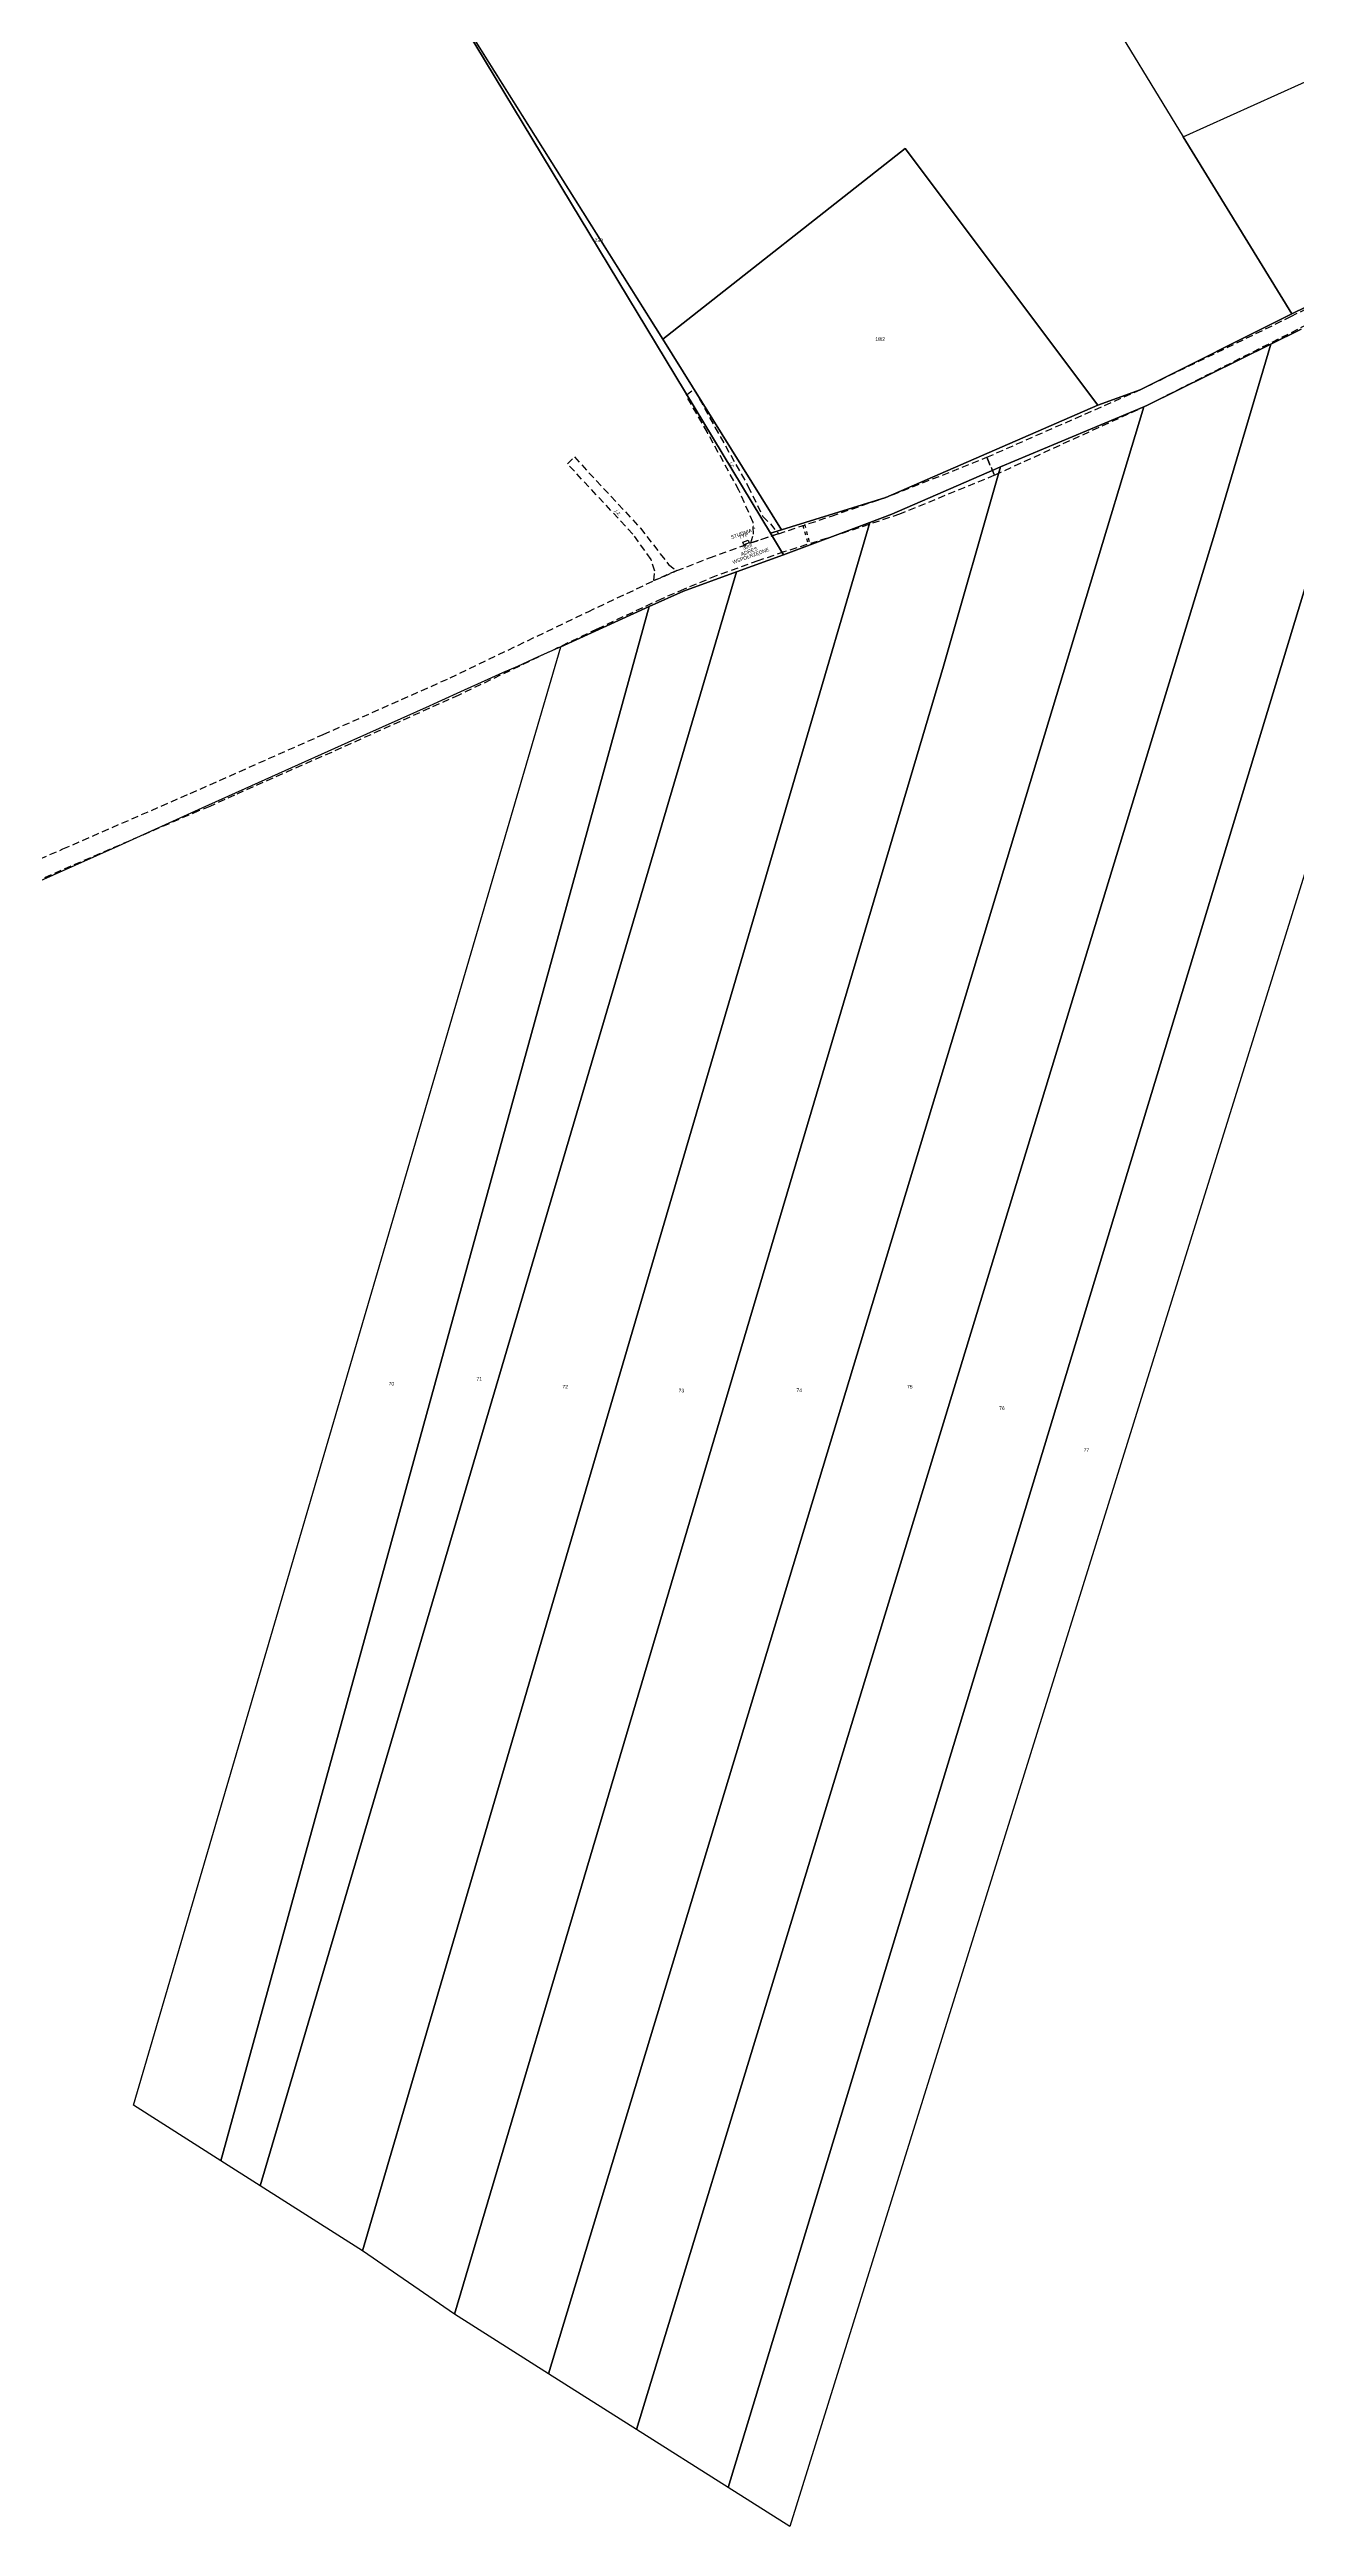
# Model space of a CAD drawing. Header units: metres. Extents: x 7542702 to 7555152, y 5804026 to 5815503.
# Drawn here: x 7546167 to 7546515, y 5806124 to 5806817 of the extents above; entities that cross this region are included whole.
import ezdxf
from ezdxf.enums import TextEntityAlignment as Align

# ---------------------------------------------------------------- set-up
doc = ezdxf.new("R2010")
doc.units = ezdxf.units.M
doc.linetypes.add('4002', pattern=[2, 1, -1])
doc.linetypes.add('4003', pattern=[3, 2, -1])
for name, color, linetype in [('_INFO_LOKALIZACJA', 7, 'Continuous'), ('_INFO_ZAPAS', 7, 'Continuous'), ('Drogi', 135, 'Continuous'), ('Dzialki', 165, 'Continuous'), ('Uz_Specjalne', 7, 'Continuous')]:
    doc.layers.add(name, color=color, linetype=linetype)
doc.layers.add('_STUDNIA_PROJEKTOWANA', color=30, linetype='Continuous', lineweight=30)
doc.styles.add('DYN_DIM', font='arial.ttf')
doc.styles.get("Standard").update_dxf_attribs({"font": 'arial.ttf'})

# ---------------------------------------------------------------- blocks, each defined once
blk = doc.blocks.new('STUDNIA_PROJEKTOWANA')
at = {"layer": '_STUDNIA_PROJEKTOWANA'}
blk.add_lwpolyline([(-0.8, -0.4), (-0.8, 0.4), (0.8, 0.4), (0.8, -0.4)], close=True, dxfattribs=at)
at = {"layer": '_STUDNIA_PROJEKTOWANA', "style": 'DYN_DIM'}
blk.add_text('STUDNIA', height=1, dxfattribs=at).set_placement((-3.45, 2.25))
for tag, flags, p in [('ODC_FUNKCJONALNY', 13, (0, 3.75)), ('TYP', 12, (0, 0.98)), ('DLUGOSC_ZAPASU', 12, (0, -1.68)), ('WSPOLRZEDNE', 12, (0, -4.65)), ('ADRES', 12, (0, -3.33))]:
    blk.add_attdef(tag, text='', height=1, dxfattribs=dict(at, flags=flags)).set_placement(p, align=Align.CENTER)
at = {"layer": '_STUDNIA_PROJEKTOWANA', "style": 'DYN_DIM', "flags": 12}
blk.add_attdef('NUMER', (3.17, 2.25), '', height=1, dxfattribs=at)

msp = doc.modelspace()

# ---------------------------------------------------------------- linework, layer by layer
at = {"layer": 'Drogi', "color": 8, "linetype": '4003'}
for p, q in [((7546513.81, 5806742.69, 134.07), (7546534.84, 5806753.27, 134.27)), ((7546471.66, 5806722.21, 133.51), (7546513.81, 5806742.69, 134.07)), ((7546518.31, 5806740.38, 133.97), (7546473.7, 5806717.86, 133.6)), ((7546344.64, 5806720.65, 132.87), (7546346.89, 5806722.35, 132.87)), ((7546350.59, 5806710.24), (7546344.64, 5806720.65, 132.87)), ((7546346.89, 5806722.35, 132.87), (7546352.72, 5806711.74)), ((7546428.76, 5806703.32, 133.87), (7546471.66, 5806722.21, 133.51)), ((7546352.72, 5806711.74), (7546361.96, 5806695.25, 133.37)), ((7546473.7, 5806717.86, 133.6), (7546430.91, 5806698.26, 134)), ((7546359.42, 5806694.13, 133.37), (7546350.59, 5806710.24)), ((7546311.45, 5806701.49, 132.67), (7546313.4, 5806703.39, 132.77)), ((7546329.75, 5806681.84, 133.07), (7546311.45, 5806701.49, 132.67)), ((7546313.4, 5806703.39, 132.77), (7546331.85, 5806683.52, 133.17)), ((7546402.4, 5806692.78, 134.07), (7546428.76, 5806703.32, 133.87)), ((7546402.4, 5806692.78, 134.07), (7546428.76, 5806703.32, 133.87)), ((7546430.91, 5806698.26, 133.97), (7546404.34, 5806687.38, 133.97)), ((7546430.91, 5806698.26, 133.97), (7546404.34, 5806687.38, 133.97)), ((7546428.76, 5806703.32, 133.87), (7546430.91, 5806698.26, 133.97)), ((7546430.91, 5806698.26, 134), (7546428.76, 5806703.32, 133.87)), ((7546428.76, 5806703.32, 133.87), (7546430.91, 5806698.26, 133.97)), ((7546363.39, 5806685.08), (7546359.42, 5806694.13, 133.37)), ((7546361.96, 5806695.25, 133.37), (7546366.09, 5806686.75)), ((7546385.29, 5806686.85, 133.77), (7546402.4, 5806692.78, 134.07)), ((7546385.29, 5806686.85, 133.77), (7546402.4, 5806692.78, 134.07)), ((7546363.46, 5806681.83), (7546363.39, 5806685.08)), ((7546366.09, 5806686.75), (7546368.23, 5806684.65)), ((7546368.23, 5806684.65), (7546370.45, 5806681.92, 133.47)), ((7546370.45, 5806681.92, 133.47), (7546385.29, 5806686.85, 133.77)), ((7546370.45, 5806681.92, 133.47), (7546385.29, 5806686.85, 133.77)), ((7546404.34, 5806687.38, 133.97), (7546387.03, 5806681.59, 133.77)), ((7546404.34, 5806687.38, 133.97), (7546387.03, 5806681.59, 133.77)), ((7546334.84, 5806674.75), (7546329.75, 5806681.84, 133.07)), ((7546331.85, 5806683.52, 133.17), (7546337.44, 5806676.28)), ((7546351.19, 5806675.18), (7546362.73, 5806679.34, 133.47)), ((7546351.19, 5806675.18), (7546362.73, 5806679.34, 133.47)), ((7546362.73, 5806679.34, 133.47), (7546370.45, 5806681.92, 133.47)), ((7546370.45, 5806681.92, 133.47), (7546362.73, 5806679.34, 133.47)), ((7546362.73, 5806679.34, 133.47), (7546370.45, 5806681.92, 133.47)), ((7546362.73, 5806679.34, 133.47), (7546363.46, 5806681.83)), ((7546387.03, 5806681.59, 133.77), (7546372.01, 5806676.83)), ((7546387.03, 5806681.59, 133.77), (7546372.01, 5806676.83)), ((7546335.92, 5806671.49), (7546334.84, 5806674.75)), ((7546342.03, 5806671.6, 133.57), (7546335.65, 5806668.79, 133.57)), ((7546335.65, 5806668.79, 133.57), (7546342.03, 5806671.6, 133.57)), ((7546335.65, 5806668.79, 133.57), (7546342.03, 5806671.6, 133.57)), ((7546335.65, 5806668.79, 133.57), (7546335.92, 5806671.49)), ((7546337.44, 5806676.28), (7546339.76, 5806673.33)), ((7546339.76, 5806673.33), (7546342.03, 5806671.6, 133.57)), ((7546342.03, 5806671.6, 133.57), (7546351.19, 5806675.18)), ((7546342.03, 5806671.6, 133.57), (7546351.19, 5806675.18)), ((7546353.03, 5806670.12), (7546344.08, 5806666.41, 133.57)), ((7546353.03, 5806670.12), (7546344.08, 5806666.41, 133.57)), ((7546364.74, 5806674.33, 133.57), (7546353.03, 5806670.12)), ((7546364.74, 5806674.33, 133.57), (7546353.03, 5806670.12)), ((7546372.01, 5806676.83), (7546364.74, 5806674.33, 133.57)), ((7546372.01, 5806676.83), (7546364.74, 5806674.33, 133.57)), ((7546317.24, 5806660.11, 133.57), (7546335.65, 5806668.79, 133.57)), ((7546317.24, 5806660.11, 133.57), (7546335.65, 5806668.79, 133.57)), ((7546337.86, 5806663.72), (7546319.71, 5806655.24, 133.57)), ((7546337.86, 5806663.72), (7546319.71, 5806655.24, 133.57)), ((7546344.08, 5806666.41, 133.57), (7546337.86, 5806663.72)), ((7546344.08, 5806666.41, 133.57), (7546337.86, 5806663.72)), ((7546278.65, 5806641.6, 133.47), (7546317.24, 5806660.11, 133.57)), ((7546278.65, 5806641.6, 133.47), (7546317.24, 5806660.11, 133.57)), ((7546278.65, 5806641.6, 133.47), (7546317.24, 5806660.11, 133.57)), ((7546278.65, 5806641.6, 133.47), (7546317.24, 5806660.11, 133.57)), ((7546319.71, 5806655.24, 133.57), (7546281.06, 5806636.77, 133.47)), ((7546319.71, 5806655.24, 133.57), (7546281.06, 5806636.77, 133.47)), ((7546319.71, 5806655.24, 133.57), (7546281.06, 5806636.77, 133.47)), ((7546319.71, 5806655.24, 133.57), (7546281.06, 5806636.77, 133.47)), ((7546243.17, 5806625.78, 133.37), (7546278.65, 5806641.6, 133.47)), ((7546243.17, 5806625.78, 133.37), (7546278.65, 5806641.6, 133.47)), ((7546243.17, 5806625.78, 133.37), (7546278.65, 5806641.6, 133.47)), ((7546243.17, 5806625.78, 133.37), (7546278.65, 5806641.6, 133.47)), ((7546281.06, 5806636.77, 133.47), (7546245.49, 5806620.76, 133.37)), ((7546281.06, 5806636.77, 133.47), (7546245.49, 5806620.76, 133.37)), ((7546281.06, 5806636.77, 133.47), (7546245.49, 5806620.76, 133.37)), ((7546281.06, 5806636.77, 133.47), (7546245.49, 5806620.76, 133.37)), ((7546205.95, 5806609.27, 133.67), (7546243.17, 5806625.78, 133.37)), ((7546205.95, 5806609.27, 133.67), (7546243.17, 5806625.78, 133.37)), ((7546205.95, 5806609.27, 133.67), (7546243.17, 5806625.78, 133.37)), ((7546205.95, 5806609.27, 133.67), (7546243.17, 5806625.78, 133.37)), ((7546245.49, 5806620.76, 133.37), (7546218.32, 5806608.78, 133.57)), ((7546245.49, 5806620.76, 133.37), (7546218.32, 5806608.78, 133.57)), ((7546245.49, 5806620.76, 133.37), (7546218.32, 5806608.78, 133.57)), ((7546245.49, 5806620.76, 133.37), (7546218.32, 5806608.78, 133.57)), ((7546170.35, 5806593.72, 133.47), (7546205.95, 5806609.27, 133.67)), ((7546170.35, 5806593.72, 133.47), (7546205.95, 5806609.27, 133.67)), ((7546170.35, 5806593.72, 133.47), (7546205.95, 5806609.27, 133.67)), ((7546170.35, 5806593.72, 133.47), (7546205.95, 5806609.27, 133.67)), ((7546218.32, 5806608.78, 133.57), (7546211.43, 5806605.61)), ((7546218.32, 5806608.78, 133.57), (7546211.43, 5806605.61)), ((7546218.32, 5806608.78, 133.57), (7546211.43, 5806605.61)), ((7546218.32, 5806608.78, 133.57), (7546211.43, 5806605.61)), ((7546208.3, 5806604.38, 133.67), (7546172.56, 5806588.88, 133.47)), ((7546208.3, 5806604.38, 133.67), (7546172.56, 5806588.88, 133.47)), ((7546208.3, 5806604.38, 133.67), (7546172.56, 5806588.88, 133.47)), ((7546208.3, 5806604.38, 133.67), (7546172.56, 5806588.88, 133.47)), ((7546211.43, 5806605.61), (7546208.3, 5806604.38, 133.67)), ((7546211.43, 5806605.61), (7546208.3, 5806604.38, 133.67)), ((7546211.43, 5806605.61), (7546208.3, 5806604.38, 133.67)), ((7546211.43, 5806605.61), (7546208.3, 5806604.38, 133.67)), ((7546133.64, 5806577.9, 133.37), (7546170.35, 5806593.72, 133.47)), ((7546133.64, 5806577.9, 133.37), (7546170.35, 5806593.72, 133.47)), ((7546133.64, 5806577.9, 133.37), (7546170.35, 5806593.72, 133.47)), ((7546133.64, 5806577.9, 133.37), (7546170.35, 5806593.72, 133.47)), ((7546172.56, 5806588.88, 133.47), (7546135.95, 5806572.96, 133.27)), ((7546172.56, 5806588.88, 133.47), (7546135.95, 5806572.96, 133.27)), ((7546172.56, 5806588.88, 133.47), (7546135.95, 5806572.96, 133.27)), ((7546172.56, 5806588.88, 133.47), (7546135.95, 5806572.96, 133.27))]:
    msp.add_line(p, q, dxfattribs=at)
at = {"layer": 'Dzialki'}
for p, q in [((7546483.72, 5806793), (7546680.19, 5806881.71)), ((7546269.29, 5806845.94), (7546338.17, 5806736.35)), ((7546368.24, 5806682.07), (7546269.29, 5806845.94)), ((7546338.17, 5806736.35), (7546269.29, 5806845.94)), ((7546269.29, 5806845.94), (7546368.24, 5806682.07)), ((7546269.29, 5806845.94), (7546368.24, 5806682.07)), ((7546269.29, 5806845.94), (7546338.17, 5806736.35)), ((7546368.24, 5806682.07), (7546269.29, 5806845.94)), ((7546338.17, 5806736.35), (7546269.29, 5806845.94)), ((7546269.29, 5806845.94), (7546368.24, 5806682.07)), ((7546269.29, 5806845.94), (7546368.24, 5806682.07)), ((7546455.02, 5806839.92), (7546483.72, 5806793)), ((7546405.96, 5806789.69), (7546338.17, 5806736.35)), ((7546338.17, 5806736.35), (7546405.96, 5806789.69)), ((7546459.8, 5806717.93), (7546405.96, 5806789.69)), ((7546405.96, 5806789.69), (7546459.8, 5806717.93)), ((7546483.72, 5806793), (7546514.04, 5806743.43)), ((7546514.04, 5806743.43), (7546483.72, 5806793)), ((7546514.04, 5806743.43), (7546526.46, 5806749.52)), ((7546526.46, 5806749.52), (7546514.04, 5806743.43)), ((7546514.04, 5806743.43), (7546471.66, 5806722.21)), ((7546471.66, 5806722.21), (7546514.04, 5806743.43)), ((7546338.17, 5806736.35), (7546371.3, 5806683.02)), ((7546371.3, 5806683.02), (7546338.17, 5806736.35)), ((7546473.7, 5806717.86), (7546508.23, 5806734.99)), ((7546508.23, 5806734.99), (7546473.7, 5806717.86)), ((7546492.47, 5806681.84), (7546508.23, 5806734.99)), ((7546508.23, 5806734.99), (7546492.47, 5806681.84)), ((7546508.23, 5806734.99), (7546516.68, 5806739.18)), ((7546516.68, 5806739.18), (7546508.23, 5806734.99)), ((7546471.66, 5806722.21), (7546459.8, 5806717.93)), ((7546459.8, 5806717.93), (7546471.66, 5806722.21)), ((7546556.69, 5806712.3), (7546373.65, 5806124.41)), ((7546400.48, 5806692.1), (7546459.8, 5806717.93)), ((7546459.8, 5806717.93), (7546400.48, 5806692.1)), ((7546432.58, 5806700.6), (7546472.7, 5806717.44)), ((7546472.7, 5806717.44), (7546432.58, 5806700.6)), ((7546472.7, 5806717.44), (7546456.56, 5806664.11)), ((7546456.56, 5806664.11), (7546472.7, 5806717.44)), ((7546472.7, 5806717.44), (7546473.7, 5806717.86)), ((7546473.7, 5806717.86), (7546472.7, 5806717.44)), ((7546402.23, 5806687.41), (7546430.9, 5806699.89)), ((7546430.9, 5806699.89), (7546402.23, 5806687.41)), ((7546416.6, 5806644.85), (7546432.58, 5806700.6)), ((7546432.58, 5806700.6), (7546416.6, 5806644.85)), ((7546430.9, 5806699.89), (7546432.58, 5806700.6)), ((7546432.58, 5806700.6), (7546430.9, 5806699.89)), ((7546525.7, 5806693.01), (7546356.42, 5806135.32)), ((7546356.42, 5806135.32), (7546525.7, 5806693.01)), ((7546371.3, 5806683.02), (7546400.48, 5806692.1)), ((7546400.48, 5806692.1), (7546371.3, 5806683.02)), ((7546396.07, 5806685.09), (7546254.1, 5806201.48)), ((7546254.1, 5806201.48), (7546396.07, 5806685.09)), ((7546396.07, 5806685.09), (7546254.1, 5806201.48)), ((7546254.1, 5806201.48), (7546396.07, 5806685.09)), ((7546371.91, 5806675.98), (7546396.07, 5806685.09)), ((7546396.07, 5806685.09), (7546371.91, 5806675.98)), ((7546396.07, 5806685.09), (7546402.23, 5806687.41)), ((7546402.23, 5806687.41), (7546396.07, 5806685.09)), ((7546330.74, 5806151.57), (7546492.47, 5806681.84)), ((7546492.47, 5806681.84), (7546330.74, 5806151.57)), ((7546371.3, 5806683.02), (7546368.24, 5806682.07)), ((7546368.24, 5806682.07), (7546371.3, 5806683.02)), ((7546371.91, 5806675.98), (7546368.24, 5806682.07)), ((7546368.24, 5806682.07), (7546371.91, 5806675.98)), ((7546368.24, 5806682.07), (7546371.91, 5806675.98)), ((7546225.52, 5806219.71), (7546358.74, 5806671.23)), ((7546358.74, 5806671.23), (7546225.52, 5806219.71)), ((7546225.52, 5806219.71), (7546358.74, 5806671.23)), ((7546358.74, 5806671.23), (7546225.52, 5806219.71)), ((7546343.96, 5806665.89), (7546358.74, 5806671.23)), ((7546358.74, 5806671.23), (7546343.96, 5806665.89)), ((7546358.74, 5806671.23), (7546343.96, 5806665.89)), ((7546358.74, 5806671.23), (7546371.91, 5806675.98)), ((7546371.91, 5806675.98), (7546358.74, 5806671.23)), ((7546371.91, 5806675.98), (7546358.74, 5806671.23)), ((7546456.56, 5806664.11), (7546306.17, 5806167.12)), ((7546306.17, 5806167.12), (7546456.56, 5806664.11)), ((7546334.36, 5806661.55), (7546343.96, 5806665.89)), ((7546343.96, 5806665.89), (7546334.36, 5806661.55)), ((7546343.96, 5806665.89), (7546334.36, 5806661.55)), ((7546334.36, 5806661.55), (7546214.56, 5806226.7)), ((7546214.56, 5806226.7), (7546334.36, 5806661.55)), ((7546334.36, 5806661.55), (7546214.56, 5806226.7)), ((7546214.56, 5806226.7), (7546334.36, 5806661.55)), ((7546309.57, 5806650.28), (7546334.36, 5806661.55)), ((7546334.36, 5806661.55), (7546309.57, 5806650.28)), ((7546334.36, 5806661.55), (7546309.57, 5806650.28)), ((7546190.11, 5806242.29), (7546309.57, 5806650.28)), ((7546190.11, 5806242.29), (7546309.57, 5806650.28)), ((7546309.57, 5806650.28), (7546303.27, 5806647.44)), ((7546309.57, 5806650.28), (7546303.27, 5806647.44)), ((7546279.85, 5806183.78), (7546416.6, 5806644.85)), ((7546416.6, 5806644.85), (7546279.85, 5806183.78)), ((7546279.85, 5806183.78), (7546416.6, 5806644.85)), ((7546416.6, 5806644.85), (7546279.85, 5806183.78)), ((7546293.34, 5806642.97), (7546289.19, 5806641.1)), ((7546293.34, 5806642.97), (7546289.19, 5806641.1)), ((7546293.34, 5806642.97), (7546289.19, 5806641.1)), ((7546293.34, 5806642.97), (7546289.19, 5806641.1)), ((7546297.45, 5806644.82), (7546293.34, 5806642.97)), ((7546297.45, 5806644.82), (7546293.34, 5806642.97)), ((7546297.45, 5806644.82), (7546293.34, 5806642.97)), ((7546297.45, 5806644.82), (7546293.34, 5806642.97)), ((7546303.27, 5806647.44), (7546297.45, 5806644.82)), ((7546303.27, 5806647.44), (7546297.45, 5806644.82)), ((7546282.58, 5806638.12), (7546275.22, 5806634.81)), ((7546282.58, 5806638.12), (7546275.22, 5806634.81)), ((7546282.58, 5806638.12), (7546275.22, 5806634.81)), ((7546282.58, 5806638.12), (7546275.22, 5806634.81)), ((7546289.19, 5806641.1), (7546282.58, 5806638.12)), ((7546289.19, 5806641.1), (7546282.58, 5806638.12)), ((7546289.19, 5806641.1), (7546282.58, 5806638.12)), ((7546289.19, 5806641.1), (7546282.58, 5806638.12)), ((7546264.88, 5806630.16), (7546250.07, 5806623.49)), ((7546264.88, 5806630.16), (7546250.07, 5806623.49)), ((7546264.88, 5806630.16), (7546250.07, 5806623.49)), ((7546264.88, 5806630.16), (7546250.07, 5806623.49)), ((7546272.75, 5806633.7), (7546264.88, 5806630.16)), ((7546272.75, 5806633.7), (7546264.88, 5806630.16)), ((7546272.75, 5806633.7), (7546264.88, 5806630.16)), ((7546272.75, 5806633.7), (7546264.88, 5806630.16)), ((7546275.22, 5806634.81), (7546272.75, 5806633.7)), ((7546275.22, 5806634.81), (7546272.75, 5806633.7)), ((7546275.22, 5806634.81), (7546272.75, 5806633.7)), ((7546275.22, 5806634.81), (7546272.75, 5806633.7)), ((7546250.07, 5806623.49), (7546209.2, 5806605.1)), ((7546250.07, 5806623.49), (7546209.2, 5806605.1)), ((7546250.07, 5806623.49), (7546209.2, 5806605.1)), ((7546250.07, 5806623.49), (7546209.2, 5806605.1)), ((7546209.2, 5806605.1), (7546185.76, 5806594.55)), ((7546209.2, 5806605.1), (7546185.76, 5806594.55)), ((7546209.2, 5806605.1), (7546185.76, 5806594.55)), ((7546209.2, 5806605.1), (7546185.76, 5806594.55)), ((7546185.76, 5806594.55), (7546161.6, 5806583.67)), ((7546185.76, 5806594.55), (7546161.6, 5806583.67)), ((7546185.76, 5806594.55), (7546161.6, 5806583.67)), ((7546185.76, 5806594.55), (7546161.6, 5806583.67)), ((7546214.56, 5806226.7), (7546190.11, 5806242.29)), ((7546214.56, 5806226.7), (7546190.11, 5806242.29)), ((7546225.52, 5806219.71), (7546214.56, 5806226.7)), ((7546225.52, 5806219.71), (7546214.56, 5806226.7)), ((7546254.1, 5806201.48), (7546225.52, 5806219.71)), ((7546254.1, 5806201.48), (7546225.52, 5806219.71)), ((7546279.85, 5806183.78), (7546254.1, 5806201.48)), ((7546279.85, 5806183.78), (7546254.1, 5806201.48)), ((7546306.17, 5806167.12), (7546279.85, 5806183.78)), ((7546306.17, 5806167.12), (7546279.85, 5806183.78)), ((7546330.74, 5806151.57), (7546306.17, 5806167.12)), ((7546356.42, 5806135.32), (7546330.74, 5806151.57)), ((7546373.65, 5806124.41), (7546356.42, 5806135.32))]:
    msp.add_line(p, q, dxfattribs=at)
at = {"layer": 'Uz_Specjalne', "color": 7, "linetype": '4002'}
for p, q in [((7546378.72, 5806679.56), (7546377.35, 5806684.33)), ((7546379.2, 5806679.7), (7546377.83, 5806684.47))]:
    msp.add_line(p, q, dxfattribs=at)

# ---------------------------------------------------------------- block references
at = {"layer": '_STUDNIA_PROJEKTOWANA'}
ref = msp.add_blockref('STUDNIA_PROJEKTOWANA', (7546361.39, 5806679.46, 132.3), dxfattribs=dict(at, rotation=20.01814767304091))
ref.add_attrib('TYP', 'TYP', dxfattribs={"layer": '0', "color": 30, "height": 1, "rotation": 20.01815, "style": 'DYN_DIM', "flags": 12}).set_placement((7546360.87, 5806680.88, 132.3), align=Align.CENTER)
ref.add_attrib('NUMER', '1', (7546363.42, 5806683.16, 132.3), dxfattribs={"layer": '0', "color": 30, "height": 1, "rotation": 20.01815, "style": 'DYN_DIM', "flags": 12})
ref.add_attrib('DLUGOSC_ZAPASU', '30m', dxfattribs={"layer": '_INFO_ZAPAS', "color": 30, "height": 1, "rotation": 20.01815, "style": 'DYN_DIM', "flags": 12}).set_placement((7546361.97, 5806677.88, 132.3), align=Align.CENTER)
ref.add_attrib('ADRES', 'ADRES', dxfattribs={"layer": '_INFO_LOKALIZACJA', "color": 30, "height": 1, "rotation": 20.01815, "style": 'DYN_DIM', "flags": 12}).set_placement((7546362.46, 5806676.52, 132.3), align=Align.CENTER)
ref.add_attrib('WSPOLRZEDNE', 'WSPÓŁRZĘDNE', dxfattribs={"layer": '_INFO_LOKALIZACJA', "color": 30, "height": 1, "rotation": 20.01815, "style": 'DYN_DIM', "flags": 12}).set_placement((7546362.92, 5806675.28, 132.3), align=Align.CENTER)

# ---------------------------------------------------------------- texts
at = {"layer": 'Drogi', "color": 8, "oblique": 15}
for rotation, p in [(298.72744, (7546356.63, 5806701.75)), (312.96267, (7546324.66, 5806688.22))]:
    msp.add_text('j.z. ', height=1, rotation=rotation, dxfattribs=at).set_placement(p)
at = {"layer": 'Dzialki'}
for s, p in [('230', (7546319.03, 5806763.5)), ('18/2', (7546397.58, 5806735.86)), ('70', (7546261.45, 5806443.62)), ('70', (7546261.45, 5806443.62)), ('71', (7546286.03, 5806444.97)), ('71', (7546286.03, 5806444.97)), ('72', (7546310.04, 5806442.79)), ('73', (7546342.55, 5806441.69)), ('74', (7546375.5, 5806441.78)), ('75', (7546406.44, 5806442.78)), ('76', (7546432.19, 5806436.75)), ('77', (7546455.85, 5806425.08))]:
    msp.add_text(s, height=1, dxfattribs=at).set_placement(p)

doc.saveas('drawing.dxf')
